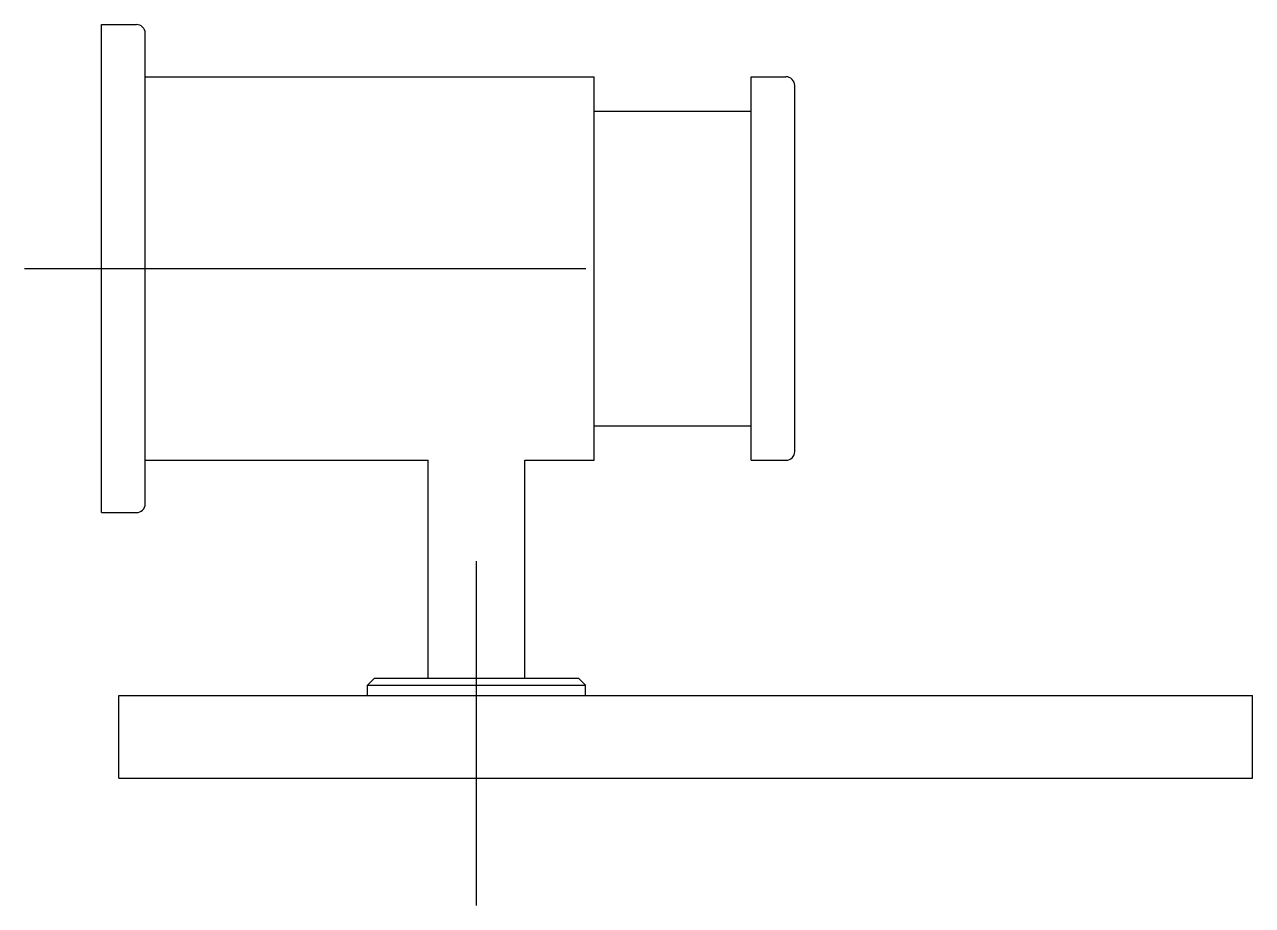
# Model space of a CAD drawing. Extents: x -1.509 to -1.29, y 432.567 to 432.724.
import ezdxf

# ---------------------------------------------------------------- set-up
doc = ezdxf.new("R2010")
doc.units = 0
doc.header["$LTSCALE"] = 0.2
doc.header["$MEASUREMENT"] = 0
doc.linetypes.add('AXES', pattern=[0.54, 0.3, -0.08, 0.08, -0.08])
doc.linetypes.add('CONTINU', pattern=[0])
doc.layers.get('0').update_dxf_attribs({"linetype": 'CONTINUOUS'})
doc.layers.add('DECA_EIXOS', color=5, linetype='AXES')

msp = doc.modelspace()

# ---------------------------------------------------------------- linework, layer by layer
at = {"linetype": 'CONTINU'}
for points in [[(-1.49489, 432.63738), (-1.49489, 432.72438)], [(-1.49489, 432.72438), (-1.48868, 432.72438)], [(-1.48712, 432.63893), (-1.48712, 432.72283)], [(-1.48712, 432.71506), (-1.40712, 432.71506)], [(-1.40712, 432.6467), (-1.40712, 432.71506)], [(-1.37915, 432.6467), (-1.37915, 432.71506)], [(-1.37915, 432.71506), (-1.37294, 432.71506)], [(-1.37138, 432.64825), (-1.37138, 432.7135)], [(-1.40712, 432.70891), (-1.37915, 432.70891)], [(-1.40712, 432.65285), (-1.37915, 432.65285)], [(-1.48712, 432.6467), (-1.43671, 432.6467)], [(-1.43671, 432.60786), (-1.43671, 432.6467)], [(-1.41947, 432.60786), (-1.41947, 432.6467)], [(-1.41947, 432.6467), (-1.40712, 432.6467)], [(-1.37915, 432.6467), (-1.37294, 432.6467)], [(-1.49489, 432.63738), (-1.48868, 432.63738)], [(-1.44751, 432.60662), (-1.44627, 432.60786)], [(-1.44627, 432.60786), (-1.40991, 432.60786)], [(-1.40991, 432.60786), (-1.40867, 432.60662)], [(-1.44751, 432.60475), (-1.44751, 432.60662)], [(-1.44751, 432.60662), (-1.40867, 432.60662)], [(-1.40867, 432.60475), (-1.40867, 432.60662)], [(-1.49179, 432.59), (-1.49179, 432.60475)], [(-1.49179, 432.60475), (-1.28982, 432.60475)], [(-1.28982, 432.59), (-1.28982, 432.60475)], [(-1.49179, 432.59), (-1.28982, 432.59)]]:
    msp.add_lwpolyline(points, dxfattribs=at)
for points in [[(-1.48712, 432.72283, 0.414221), (-1.48868, 432.72438)], [(-1.37138, 432.7135, 0.414361), (-1.37294, 432.71506)], [(-1.37294, 432.6467, 0.41399), (-1.37138, 432.64825)], [(-1.48868, 432.63738, 0.414674), (-1.48712, 432.63893)]]:
    msp.add_lwpolyline(points, format="xyb", dxfattribs=at)
at = {"layer": 'DECA_EIXOS'}
for points in [[(-1.50862, 432.68088), (-1.36074, 432.68088)], [(-1.42809, 432.56733), (-1.42809, 432.6287)]]:
    msp.add_lwpolyline(points, dxfattribs=at)

doc.saveas('drawing.dxf')
